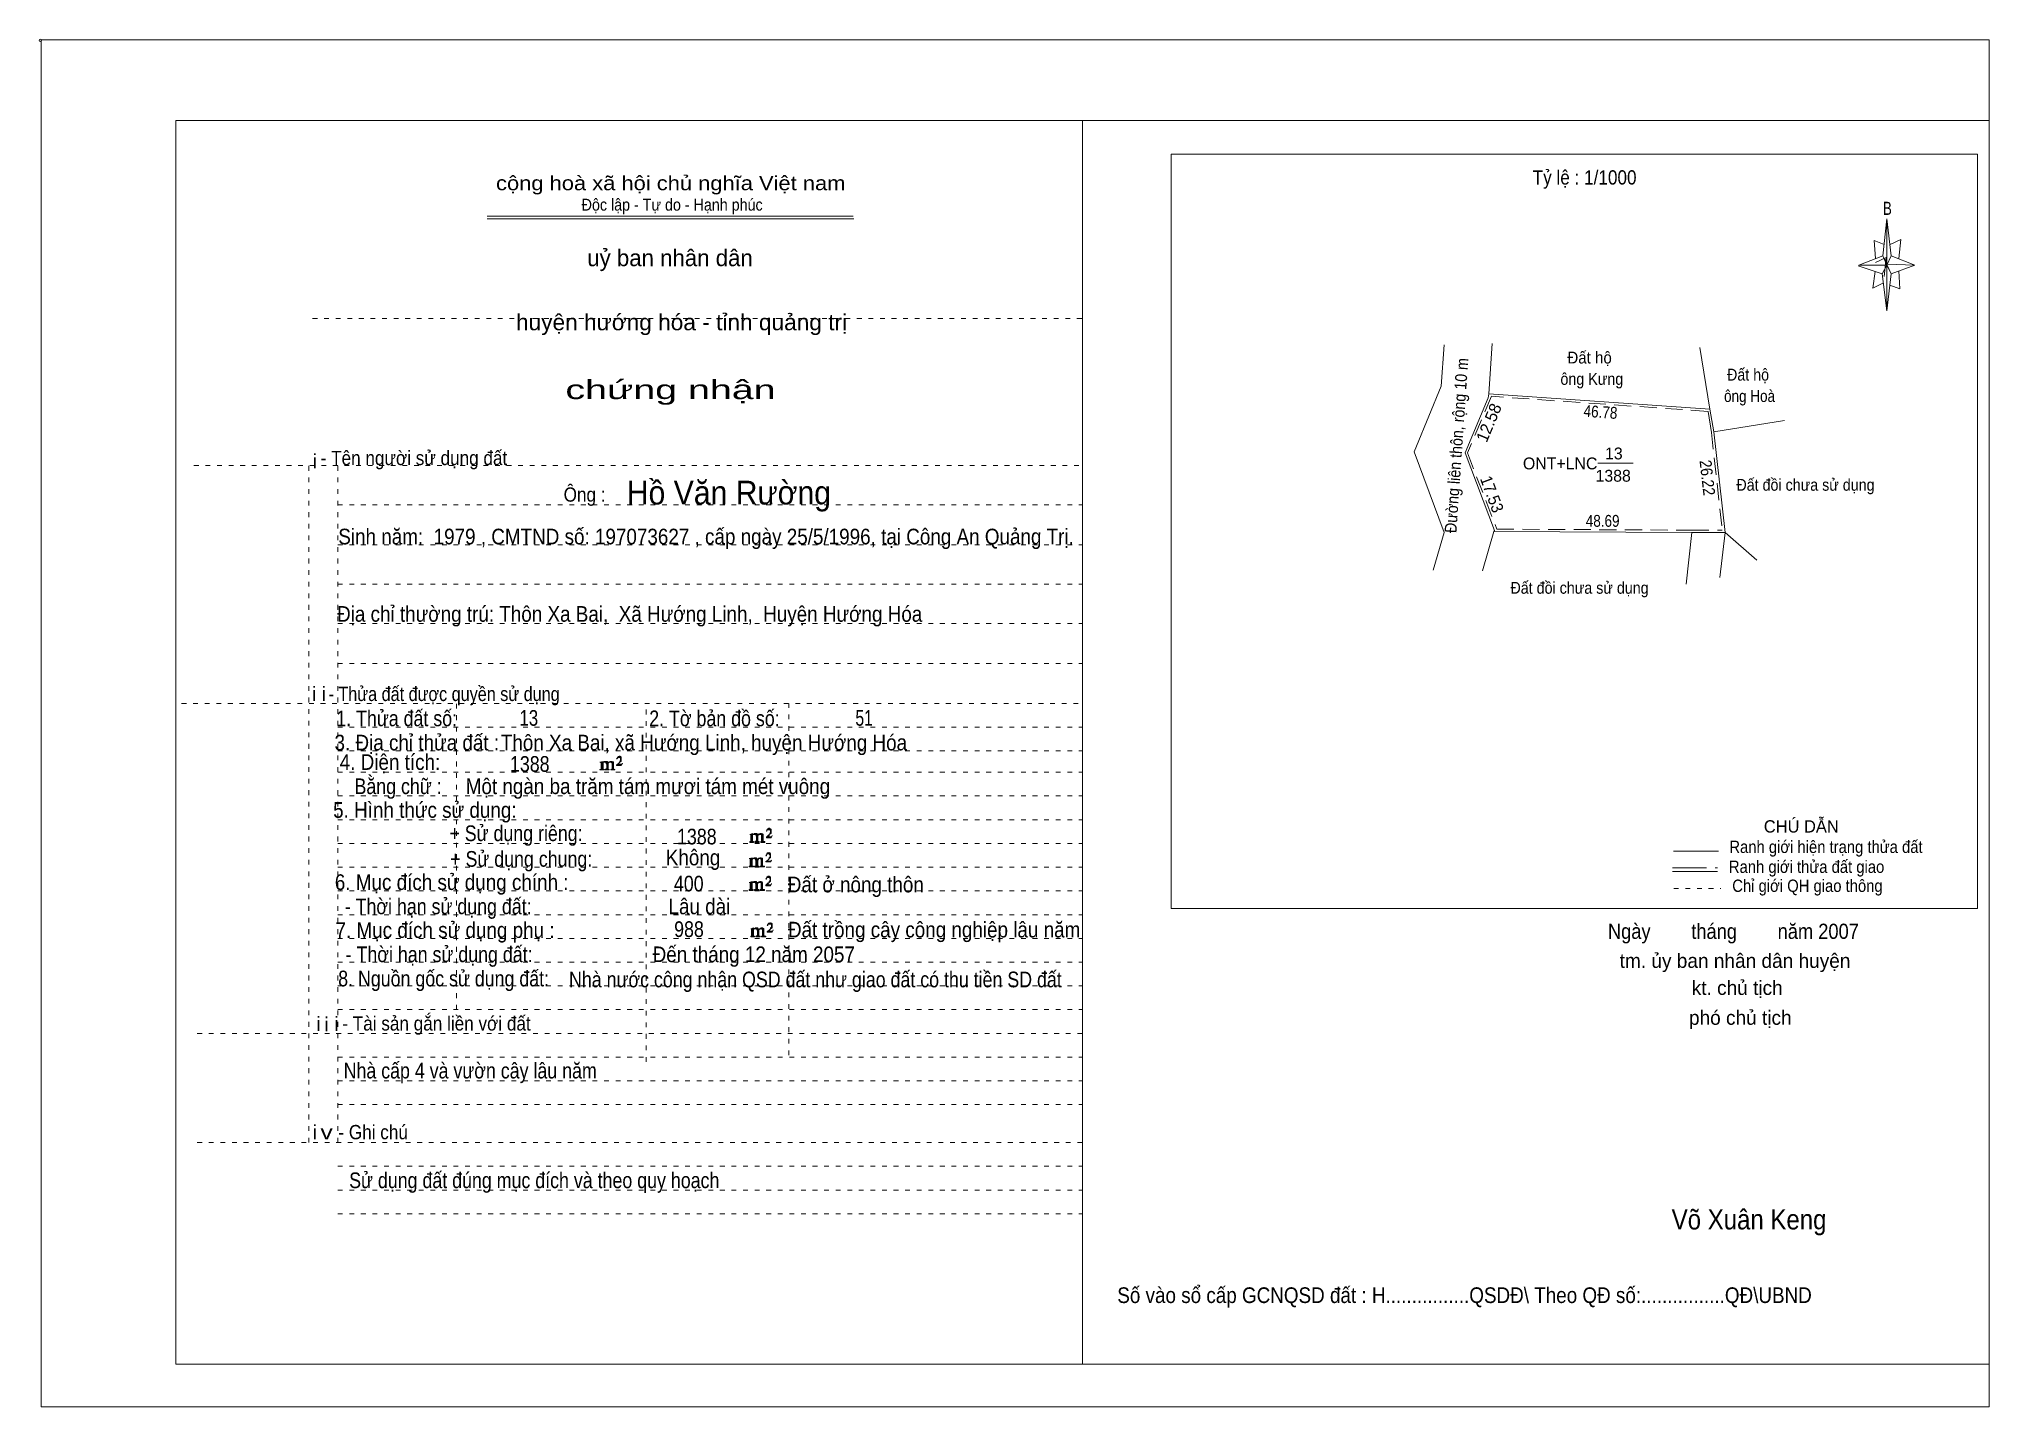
# Model space of a CAD drawing. Header units: centimetres. Extents: x -1.6 to 39.5, y -3.3 to 25.5.
import ezdxf
from ezdxf.enums import TextEntityAlignment as Align

# ---------------------------------------------------------------- set-up
doc = ezdxf.new("R2010")
doc.units = ezdxf.units.CM
doc.header["$LTSCALE"] = 0.12
for name, pattern in [('DOTTED', [1.5, 0.3, -1.2]), ('LONG_DASHED', [7.5, 6, -1.5]), ('MEDIUM_DASHED', [4.5, 3, -1.5])]:
    doc.linetypes.add(name, pattern=pattern)
for name, color, linetype, lineweight in [('1', 7, 'DOTTED', 13), ('10', 7, 'Continuous', 13), ('4', 7, 'Continuous', 13), ('5', 7, 'Continuous', 13), ('50', 7, 'Continuous', 13)]:
    doc.layers.add(name, color=color, linetype=linetype, lineweight=lineweight)

msp = doc.modelspace()

# ---------------------------------------------------------------- hatches: boundary and pattern name
at = {"layer": '50'}
for points in [[(10.27, 10.13), (10.27, 10.12), (10.27, 10.11), (10.25, 10.11), (10.24, 10.11), (10.24, 10.1), (10.33, 10.1), (10.33, 10.11), (10.32, 10.11), (10.31, 10.11), (10.31, 10.12), (10.31, 10.13), (10.31, 10.24), (10.31, 10.25), (10.32, 10.26), (10.34, 10.26), (10.35, 10.26), (10.36, 10.26), (10.37, 10.25), (10.39, 10.22), (10.39, 10.13), (10.37, 10.12), (10.37, 10.11), (10.36, 10.11), (10.35, 10.11), (10.35, 10.1), (10.44, 10.1), (10.44, 10.11), (10.43, 10.11), (10.42, 10.11), (10.42, 10.12), (10.42, 10.13), (10.42, 10.24), (10.44, 10.26), (10.45, 10.26), (10.46, 10.26), (10.49, 10.26), (10.49, 10.25), (10.5, 10.24), (10.5, 10.22), (10.5, 10.13), (10.5, 10.12), (10.49, 10.11), (10.49, 10.11), (10.47, 10.11), (10.47, 10.1), (10.56, 10.1), (10.56, 10.11), (10.55, 10.11), (10.54, 10.11), (10.53, 10.12), (10.53, 10.13), (10.53, 10.2), (10.53, 10.25), (10.53, 10.26), (10.52, 10.27), (10.5, 10.28), (10.47, 10.28), (10.46, 10.28), (10.44, 10.27), (10.41, 10.25), (10.41, 10.26), (10.4, 10.28), (10.39, 10.28), (10.37, 10.28), (10.35, 10.28), (10.34, 10.28), (10.32, 10.26), (10.31, 10.26), (10.31, 10.25), (10.31, 10.25), (10.31, 10.26), (10.31, 10.28), (10.24, 10.26), (10.24, 10.26), (10.25, 10.26), (10.27, 10.25), (10.27, 10.24), (10.27, 10.23)], [(10.69, 10.19), (10.72, 10.24), (10.72, 10.24), (10.71, 10.22), (10.69, 10.22), (10.68, 10.22), (10.63, 10.22), (10.66, 10.26), (10.67, 10.27), (10.69, 10.28), (10.69, 10.3), (10.69, 10.32), (10.69, 10.34), (10.69, 10.35), (10.69, 10.37), (10.68, 10.38), (10.67, 10.38), (10.66, 10.39), (10.65, 10.39), (10.63, 10.38), (10.63, 10.38), (10.62, 10.37), (10.61, 10.35), (10.59, 10.33), (10.61, 10.33), (10.61, 10.35), (10.62, 10.35), (10.63, 10.36), (10.65, 10.36), (10.66, 10.36), (10.67, 10.35), (10.68, 10.35), (10.68, 10.32), (10.68, 10.3), (10.66, 10.28), (10.66, 10.26), (10.65, 10.25), (10.59, 10.2), (10.59, 10.19)], [(13.42, 8.61), (13.42, 8.6), (13.42, 8.59), (13.41, 8.59), (13.4, 8.59), (13.4, 8.57), (13.48, 8.57), (13.48, 8.59), (13.47, 8.59), (13.46, 8.59), (13.46, 8.6), (13.46, 8.61), (13.46, 8.72), (13.46, 8.73), (13.47, 8.74), (13.5, 8.74), (13.51, 8.74), (13.52, 8.74), (13.53, 8.73), (13.54, 8.69), (13.54, 8.61), (13.53, 8.6), (13.53, 8.59), (13.52, 8.59), (13.51, 8.59), (13.51, 8.57), (13.6, 8.57), (13.6, 8.59), (13.58, 8.59), (13.57, 8.59), (13.57, 8.6), (13.57, 8.61), (13.57, 8.72), (13.6, 8.74), (13.61, 8.74), (13.62, 8.74), (13.64, 8.74), (13.64, 8.73), (13.65, 8.72), (13.65, 8.69), (13.65, 8.61), (13.65, 8.6), (13.64, 8.59), (13.64, 8.59), (13.63, 8.59), (13.63, 8.57), (13.72, 8.57), (13.72, 8.59), (13.7, 8.59), (13.69, 8.59), (13.68, 8.6), (13.68, 8.61), (13.68, 8.68), (13.68, 8.73), (13.68, 8.74), (13.67, 8.75), (13.65, 8.76), (13.63, 8.76), (13.62, 8.76), (13.6, 8.75), (13.56, 8.73), (13.56, 8.74), (13.55, 8.76), (13.54, 8.76), (13.53, 8.76), (13.51, 8.76), (13.5, 8.76), (13.47, 8.74), (13.46, 8.74), (13.46, 8.73), (13.46, 8.73), (13.46, 8.74), (13.46, 8.76), (13.4, 8.74), (13.4, 8.74), (13.41, 8.74), (13.42, 8.73), (13.42, 8.72), (13.42, 8.71)], [(13.85, 8.67), (13.87, 8.72), (13.87, 8.72), (13.86, 8.69), (13.85, 8.69), (13.84, 8.69), (13.78, 8.69), (13.82, 8.74), (13.83, 8.75), (13.85, 8.76), (13.85, 8.78), (13.85, 8.79), (13.85, 8.82), (13.85, 8.83), (13.85, 8.85), (13.84, 8.86), (13.83, 8.86), (13.82, 8.87), (13.8, 8.87), (13.78, 8.86), (13.78, 8.86), (13.77, 8.85), (13.76, 8.83), (13.75, 8.81), (13.76, 8.81), (13.76, 8.83), (13.77, 8.83), (13.78, 8.84), (13.8, 8.84), (13.82, 8.84), (13.83, 8.83), (13.84, 8.83), (13.84, 8.79), (13.84, 8.78), (13.82, 8.76), (13.82, 8.74), (13.8, 8.73), (13.75, 8.68), (13.75, 8.67)], [(13.41, 8.09), (13.41, 8.08), (13.41, 8.07), (13.4, 8.07), (13.39, 8.07), (13.39, 8.06), (13.48, 8.06), (13.48, 8.07), (13.47, 8.07), (13.45, 8.07), (13.45, 8.08), (13.45, 8.09), (13.45, 8.2), (13.45, 8.21), (13.47, 8.23), (13.49, 8.23), (13.5, 8.23), (13.51, 8.23), (13.52, 8.21), (13.53, 8.18), (13.53, 8.09), (13.52, 8.08), (13.52, 8.07), (13.51, 8.07), (13.5, 8.07), (13.5, 8.06), (13.59, 8.06), (13.59, 8.07), (13.58, 8.07), (13.57, 8.07), (13.57, 8.08), (13.57, 8.09), (13.57, 8.2), (13.59, 8.23), (13.6, 8.23), (13.61, 8.23), (13.63, 8.23), (13.63, 8.21), (13.64, 8.2), (13.64, 8.18), (13.64, 8.09), (13.64, 8.08), (13.63, 8.07), (13.63, 8.07), (13.62, 8.07), (13.62, 8.06), (13.71, 8.06), (13.71, 8.07), (13.7, 8.07), (13.69, 8.07), (13.67, 8.08), (13.67, 8.09), (13.67, 8.17), (13.67, 8.21), (13.67, 8.23), (13.66, 8.24), (13.64, 8.25), (13.62, 8.25), (13.61, 8.25), (13.59, 8.24), (13.55, 8.21), (13.55, 8.23), (13.54, 8.25), (13.53, 8.25), (13.52, 8.25), (13.5, 8.25), (13.49, 8.25), (13.47, 8.23), (13.45, 8.23), (13.45, 8.21), (13.45, 8.21), (13.45, 8.23), (13.45, 8.25), (13.39, 8.23), (13.39, 8.23), (13.4, 8.23), (13.41, 8.21), (13.41, 8.2), (13.41, 8.19)], [(13.84, 8.16), (13.86, 8.2), (13.86, 8.2), (13.85, 8.18), (13.84, 8.18), (13.83, 8.18), (13.77, 8.18), (13.81, 8.23), (13.82, 8.24), (13.84, 8.25), (13.84, 8.27), (13.84, 8.28), (13.84, 8.3), (13.84, 8.31), (13.84, 8.34), (13.83, 8.35), (13.82, 8.35), (13.81, 8.36), (13.8, 8.36), (13.77, 8.35), (13.77, 8.35), (13.76, 8.34), (13.75, 8.31), (13.74, 8.29), (13.75, 8.29), (13.75, 8.31), (13.76, 8.31), (13.77, 8.33), (13.8, 8.33), (13.81, 8.33), (13.82, 8.31), (13.83, 8.31), (13.83, 8.28), (13.83, 8.27), (13.81, 8.25), (13.81, 8.23), (13.8, 8.21), (13.74, 8.17), (13.74, 8.16)], [(13.84, 7.66), (13.86, 7.71), (13.86, 7.71), (13.85, 7.68), (13.84, 7.68), (13.83, 7.68), (13.77, 7.68), (13.81, 7.73), (13.82, 7.74), (13.84, 7.75), (13.84, 7.77), (13.84, 7.78), (13.84, 7.81), (13.84, 7.82), (13.84, 7.84), (13.83, 7.85), (13.82, 7.85), (13.81, 7.86), (13.79, 7.86), (13.77, 7.85), (13.77, 7.85), (13.76, 7.84), (13.75, 7.82), (13.74, 7.8), (13.75, 7.8), (13.75, 7.82), (13.76, 7.82), (13.77, 7.83), (13.79, 7.83), (13.81, 7.83), (13.82, 7.82), (13.83, 7.82), (13.83, 7.78), (13.83, 7.77), (13.81, 7.75), (13.81, 7.73), (13.79, 7.72), (13.74, 7.67), (13.74, 7.66)], [(13.41, 7.6), (13.41, 7.59), (13.41, 7.58), (13.4, 7.58), (13.39, 7.58), (13.39, 7.56), (13.47, 7.56), (13.47, 7.58), (13.46, 7.58), (13.45, 7.58), (13.45, 7.59), (13.45, 7.6), (13.45, 7.71), (13.45, 7.72), (13.46, 7.73), (13.49, 7.73), (13.5, 7.73), (13.51, 7.73), (13.52, 7.72), (13.53, 7.68), (13.53, 7.6), (13.52, 7.59), (13.52, 7.58), (13.51, 7.58), (13.5, 7.58), (13.5, 7.56), (13.59, 7.56), (13.59, 7.58), (13.57, 7.58), (13.56, 7.58), (13.56, 7.59), (13.56, 7.6), (13.56, 7.71), (13.59, 7.73), (13.6, 7.73), (13.61, 7.73), (13.63, 7.73), (13.63, 7.72), (13.64, 7.71), (13.64, 7.68), (13.64, 7.6), (13.64, 7.59), (13.63, 7.58), (13.63, 7.58), (13.62, 7.58), (13.62, 7.56), (13.71, 7.56), (13.71, 7.58), (13.69, 7.58), (13.68, 7.58), (13.67, 7.59), (13.67, 7.6), (13.67, 7.67), (13.67, 7.72), (13.67, 7.73), (13.66, 7.74), (13.64, 7.75), (13.62, 7.75), (13.61, 7.75), (13.59, 7.74), (13.55, 7.72), (13.55, 7.73), (13.54, 7.75), (13.53, 7.75), (13.52, 7.75), (13.5, 7.75), (13.49, 7.75), (13.46, 7.73), (13.45, 7.73), (13.45, 7.72), (13.45, 7.72), (13.45, 7.73), (13.45, 7.75), (13.39, 7.73), (13.39, 7.73), (13.4, 7.73), (13.41, 7.72), (13.41, 7.71), (13.41, 7.7)], [(13.44, 6.62), (13.44, 6.61), (13.44, 6.6), (13.43, 6.6), (13.42, 6.6), (13.42, 6.58), (13.5, 6.58), (13.5, 6.6), (13.49, 6.6), (13.48, 6.6), (13.48, 6.61), (13.48, 6.62), (13.48, 6.73), (13.48, 6.74), (13.49, 6.75), (13.52, 6.75), (13.53, 6.75), (13.54, 6.75), (13.55, 6.74), (13.56, 6.7), (13.56, 6.62), (13.55, 6.61), (13.55, 6.6), (13.54, 6.6), (13.53, 6.6), (13.53, 6.58), (13.62, 6.58), (13.62, 6.6), (13.6, 6.6), (13.59, 6.6), (13.59, 6.61), (13.59, 6.62), (13.59, 6.73), (13.62, 6.75), (13.63, 6.75), (13.64, 6.75), (13.66, 6.75), (13.66, 6.74), (13.67, 6.73), (13.67, 6.7), (13.67, 6.62), (13.67, 6.61), (13.66, 6.6), (13.66, 6.6), (13.65, 6.6), (13.65, 6.58), (13.74, 6.58), (13.74, 6.6), (13.72, 6.6), (13.71, 6.6), (13.7, 6.61), (13.7, 6.62), (13.7, 6.69), (13.7, 6.74), (13.7, 6.75), (13.69, 6.76), (13.67, 6.77), (13.65, 6.77), (13.64, 6.77), (13.62, 6.76), (13.58, 6.74), (13.58, 6.75), (13.57, 6.77), (13.56, 6.77), (13.55, 6.77), (13.53, 6.77), (13.52, 6.77), (13.49, 6.75), (13.48, 6.75), (13.48, 6.74), (13.48, 6.74), (13.48, 6.75), (13.48, 6.77), (13.42, 6.75), (13.42, 6.75), (13.43, 6.75), (13.44, 6.74), (13.44, 6.73), (13.44, 6.72)], [(13.87, 6.68), (13.89, 6.73), (13.89, 6.73), (13.88, 6.7), (13.87, 6.7), (13.86, 6.7), (13.8, 6.7), (13.84, 6.75), (13.85, 6.76), (13.87, 6.77), (13.87, 6.79), (13.87, 6.8), (13.87, 6.83), (13.87, 6.84), (13.87, 6.86), (13.86, 6.87), (13.85, 6.87), (13.84, 6.88), (13.82, 6.88), (13.8, 6.87), (13.8, 6.87), (13.79, 6.86), (13.78, 6.84), (13.77, 6.82), (13.78, 6.82), (13.78, 6.84), (13.79, 6.84), (13.8, 6.85), (13.82, 6.85), (13.84, 6.85), (13.85, 6.84), (13.86, 6.84), (13.86, 6.8), (13.86, 6.79), (13.84, 6.77), (13.84, 6.75), (13.82, 6.74), (13.77, 6.69), (13.77, 6.68)]]:
    msp.add_hatch(color=256, dxfattribs=at).paths.add_polyline_path(points)

# ---------------------------------------------------------------- linework, layer by layer
at = {"layer": '1', "linetype": 'Continuous'}
for p, q in [((1.31, -2.42), (1.31, 23.78)), ((1.31, 23.78), (39.51, 23.78)), ((20.41, -2.42), (20.41, 23.78)), ((39.51, -2.42), (39.51, 23.78)), ((7.87, 21.76), (15.58, 21.76)), ((7.87, 21.71), (15.59, 21.71)), ((37.26, 20.55), (36.75, 20.72)), ((1.31, -2.42), (39.51, -2.42))]:
    msp.add_line(p, q, dxfattribs=at)
at = {"layer": '1'}
for p, q in [((4.19, 19.61), (20.41, 19.61)), ((1.69, 16.51), (20.41, 16.51)), ((4.11, 2.25), (4.11, 16.51)), ((4.72, 2.25), (4.72, 16.51)), ((4.72, 15.68), (20.41, 15.68)), ((4.72, 14.84), (20.41, 14.84)), ((4.72, 14.01), (20.41, 14.01)), ((4.72, 13.18), (20.41, 13.18)), ((4.72, 12.34), (20.41, 12.34)), ((1.43, 11.5), (20.41, 11.5)), ((7.22, 5.05), (7.22, 11.5)), ((11.22, 3.95), (11.22, 11.5)), ((14.22, 4.09), (14.22, 11.5)), ((4.72, 11), (20.41, 11)), ((4.72, 10.5), (20.41, 10.5)), ((4.72, 10.05), (20.41, 10.05)), ((4.72, 9.55), (20.41, 9.55)), ((4.72, 9.05), (20.41, 9.05)), ((4.72, 8.55), (20.41, 8.55)), ((4.72, 8.05), (20.41, 8.05)), ((4.72, 7.55), (20.41, 7.55)), ((4.72, 7.05), (20.41, 7.05)), ((4.72, 6.55), (20.41, 6.55)), ((4.72, 6.05), (20.41, 6.05)), ((4.72, 5.55), (20.41, 5.55)), ((4.72, 5.05), (20.41, 5.05)), ((1.76, 4.55), (20.41, 4.55)), ((4.72, 4.05), (20.41, 4.05)), ((4.72, 3.55), (20.41, 3.55)), ((4.72, 3.05), (20.41, 3.05)), ((1.76, 2.25), (20.41, 2.25)), ((4.72, 1.75), (20.41, 1.75)), ((4.72, 1.25), (20.41, 1.25)), ((4.72, 0.75), (20.41, 0.75))]:
    msp.add_line(p, q, dxfattribs=at)
at = {"layer": '1', "linetype": 'Continuous'}
msp.add_lwpolyline([(-1.53, -3.32), (39.51, -3.32), (39.51, 25.48), (-1.53, 25.48)], close=True, dxfattribs=at)
msp.add_lwpolyline([(37.27, 20.35), (37.06, 20.25), (37.11, 20.6)], dxfattribs=at)
at = {"layer": '10'}
for p, q in [((29.04, 19.08), (28.97, 18.02)), ((33.59, 17.65), (33.66, 17.21)), ((27.45, 16.92), (27.4, 16.8)), ((31.27, 16.56), (32.01, 16.56)), ((29.08, 15.12), (28.84, 14.29)), ((29.08, 15.12), (29.09, 15.14)), ((29.08, 15.12), (33.25, 15.1)), ((33.13, 14.01), (33.25, 15.1)), ((33.25, 15.1), (33.95, 15.1)), ((33.84, 14.15), (33.95, 15.1))]:
    msp.add_line(p, q, dxfattribs=at)
at = {"layer": '10', "linetype": 'MEDIUM_DASHED'}
for p, q in [((33.59, 17.65), (29.03, 17.97)), ((33.66, 17.21), (33.89, 15.15))]:
    msp.add_line(p, q, dxfattribs=at)
at = {"layer": '10'}
for points in [[(27.45, 16.92), (27.97, 18.18), (28.03, 19.05)], [(33.42, 19), (33.63, 17.7), (28.97, 18.02)], [(28.97, 18.02), (28.96, 17.94), (28.47, 16.78), (29.09, 15.14)], [(33.63, 17.7), (33.71, 17.22), (35.2, 17.46)], [(33.71, 17.22), (33.95, 15.1), (34.62, 14.52)], [(27.8, 14.31), (28.03, 15.1), (27.4, 16.8)]]:
    msp.add_lwpolyline(points, dxfattribs=at)
at = {"layer": '10', "linetype": 'MEDIUM_DASHED'}
for points in [[(29.03, 17.97), (28.52, 16.78), (29.14, 15.17)], [(29.14, 15.17), (33.25, 15.15), (33.89, 15.15)]]:
    msp.add_lwpolyline(points, dxfattribs=at)
at = {"layer": '4'}
for p, q in [((32.86, 8.39), (33.81, 8.39)), ((32.84, 7.96), (33.79, 7.96))]:
    msp.add_line(p, q, dxfattribs=at)
at = {"layer": '4', "linetype": 'LONG_DASHED'}
msp.add_line((32.84, 8.04), (33.79, 8.04), dxfattribs=at)
at = {"layer": '4', "linetype": 'DOTTED'}
msp.add_line((32.87, 7.6), (33.86, 7.6), dxfattribs=at)
at = {"layer": '4'}
msp.add_lwpolyline([(22.28, 23.07), (39.27, 23.07), (39.27, 7.18), (22.28, 7.18)], close=True, dxfattribs=at)
msp.add_circle((-1.55, 25.47), 0.025, dxfattribs=at)
at = {"layer": '5'}
for p, q in [((37.27, 20.93), (37.36, 21.71)), ((37.45, 20.55), (37.36, 19.77)), ((37.45, 20.93), (37.95, 20.73)), ((37.61, 20.61), (37.63, 20.23)), ((37.63, 20.23), (37.42, 20.31))]:
    msp.add_line(p, q, dxfattribs=at)
for points in [[(37.36, 21.71), (37.45, 20.93), (37.36, 20.73)], [(37.36, 20.73), (36.77, 20.73), (37.27, 20.93), (37.45, 20.55), (37.95, 20.73), (37.36, 20.75)], [(37.36, 20.73), (37.36, 19.77), (37.26, 20.55)]]:
    msp.add_lwpolyline(points, close=True, dxfattribs=at)
for points in [[(37.3, 21.17), (37.09, 21.25), (37.12, 20.87)], [(37.43, 21.17), (37.65, 21.27), (37.61, 20.87)], [(37.36, 20.73), (37.27, 20.93), (36.77, 20.73)], [(37.12, 20.79), (37.34, 20.89), (37.3, 20.49)], [(37.36, 20.73), (37.45, 20.55), (37.95, 20.73)]]:
    msp.add_lwpolyline(points, dxfattribs=at)
at = {"layer": '50'}
for points in [[(10.27, 10.13), (10.27, 10.12), (10.27, 10.11), (10.25, 10.11), (10.24, 10.11), (10.24, 10.1), (10.33, 10.1), (10.33, 10.11), (10.32, 10.11), (10.31, 10.11), (10.31, 10.12), (10.31, 10.13), (10.31, 10.24), (10.31, 10.25), (10.32, 10.26), (10.34, 10.26), (10.35, 10.26), (10.36, 10.26), (10.37, 10.25), (10.39, 10.22), (10.39, 10.13), (10.37, 10.12), (10.37, 10.11), (10.36, 10.11), (10.35, 10.11), (10.35, 10.1), (10.44, 10.1), (10.44, 10.11), (10.43, 10.11), (10.42, 10.11), (10.42, 10.12), (10.42, 10.13), (10.42, 10.24), (10.44, 10.26), (10.45, 10.26), (10.46, 10.26), (10.49, 10.26), (10.49, 10.25), (10.5, 10.24), (10.5, 10.22), (10.5, 10.13), (10.5, 10.12), (10.49, 10.11), (10.49, 10.11), (10.47, 10.11), (10.47, 10.1), (10.56, 10.1), (10.56, 10.11), (10.55, 10.11), (10.54, 10.11), (10.53, 10.12), (10.53, 10.13), (10.53, 10.2), (10.53, 10.25), (10.53, 10.26), (10.52, 10.27), (10.5, 10.28), (10.47, 10.28), (10.46, 10.28), (10.44, 10.27), (10.41, 10.25), (10.41, 10.26), (10.4, 10.28), (10.39, 10.28), (10.37, 10.28), (10.35, 10.28), (10.34, 10.28), (10.32, 10.26), (10.31, 10.26), (10.31, 10.25), (10.31, 10.25), (10.31, 10.26), (10.31, 10.28), (10.24, 10.26), (10.24, 10.26), (10.25, 10.26), (10.27, 10.25), (10.27, 10.24), (10.27, 10.23)], [(10.69, 10.19), (10.72, 10.24), (10.72, 10.24), (10.71, 10.22), (10.69, 10.22), (10.68, 10.22), (10.63, 10.22), (10.66, 10.26), (10.67, 10.27), (10.69, 10.28), (10.69, 10.3), (10.69, 10.32), (10.69, 10.34), (10.69, 10.35), (10.69, 10.37), (10.68, 10.38), (10.67, 10.38), (10.66, 10.39), (10.65, 10.39), (10.63, 10.38), (10.63, 10.38), (10.62, 10.37), (10.61, 10.35), (10.59, 10.33), (10.61, 10.33), (10.61, 10.35), (10.62, 10.35), (10.63, 10.36), (10.65, 10.36), (10.66, 10.36), (10.67, 10.35), (10.68, 10.35), (10.68, 10.32), (10.68, 10.3), (10.66, 10.28), (10.66, 10.26), (10.65, 10.25), (10.59, 10.2), (10.59, 10.19)], [(13.42, 8.61), (13.42, 8.6), (13.42, 8.59), (13.41, 8.59), (13.4, 8.59), (13.4, 8.57), (13.48, 8.57), (13.48, 8.59), (13.47, 8.59), (13.46, 8.59), (13.46, 8.6), (13.46, 8.61), (13.46, 8.72), (13.46, 8.73), (13.47, 8.74), (13.5, 8.74), (13.51, 8.74), (13.52, 8.74), (13.53, 8.73), (13.54, 8.69), (13.54, 8.61), (13.53, 8.6), (13.53, 8.59), (13.52, 8.59), (13.51, 8.59), (13.51, 8.57), (13.6, 8.57), (13.6, 8.59), (13.58, 8.59), (13.57, 8.59), (13.57, 8.6), (13.57, 8.61), (13.57, 8.72), (13.6, 8.74), (13.61, 8.74), (13.62, 8.74), (13.64, 8.74), (13.64, 8.73), (13.65, 8.72), (13.65, 8.69), (13.65, 8.61), (13.65, 8.6), (13.64, 8.59), (13.64, 8.59), (13.63, 8.59), (13.63, 8.57), (13.72, 8.57), (13.72, 8.59), (13.7, 8.59), (13.69, 8.59), (13.68, 8.6), (13.68, 8.61), (13.68, 8.68), (13.68, 8.73), (13.68, 8.74), (13.67, 8.75), (13.65, 8.76), (13.63, 8.76), (13.62, 8.76), (13.6, 8.75), (13.56, 8.73), (13.56, 8.74), (13.55, 8.76), (13.54, 8.76), (13.53, 8.76), (13.51, 8.76), (13.5, 8.76), (13.47, 8.74), (13.46, 8.74), (13.46, 8.73), (13.46, 8.73), (13.46, 8.74), (13.46, 8.76), (13.4, 8.74), (13.4, 8.74), (13.41, 8.74), (13.42, 8.73), (13.42, 8.72), (13.42, 8.71)], [(13.85, 8.67), (13.87, 8.72), (13.87, 8.72), (13.86, 8.69), (13.85, 8.69), (13.84, 8.69), (13.78, 8.69), (13.82, 8.74), (13.83, 8.75), (13.85, 8.76), (13.85, 8.78), (13.85, 8.79), (13.85, 8.82), (13.85, 8.83), (13.85, 8.85), (13.84, 8.86), (13.83, 8.86), (13.82, 8.87), (13.8, 8.87), (13.78, 8.86), (13.78, 8.86), (13.77, 8.85), (13.76, 8.83), (13.75, 8.81), (13.76, 8.81), (13.76, 8.83), (13.77, 8.83), (13.78, 8.84), (13.8, 8.84), (13.82, 8.84), (13.83, 8.83), (13.84, 8.83), (13.84, 8.79), (13.84, 8.78), (13.82, 8.76), (13.82, 8.74), (13.8, 8.73), (13.75, 8.68), (13.75, 8.67)], [(13.41, 8.09), (13.41, 8.08), (13.41, 8.07), (13.4, 8.07), (13.39, 8.07), (13.39, 8.06), (13.48, 8.06), (13.48, 8.07), (13.47, 8.07), (13.45, 8.07), (13.45, 8.08), (13.45, 8.09), (13.45, 8.2), (13.45, 8.21), (13.47, 8.23), (13.49, 8.23), (13.5, 8.23), (13.51, 8.23), (13.52, 8.21), (13.53, 8.18), (13.53, 8.09), (13.52, 8.08), (13.52, 8.07), (13.51, 8.07), (13.5, 8.07), (13.5, 8.06), (13.59, 8.06), (13.59, 8.07), (13.58, 8.07), (13.57, 8.07), (13.57, 8.08), (13.57, 8.09), (13.57, 8.2), (13.59, 8.23), (13.6, 8.23), (13.61, 8.23), (13.63, 8.23), (13.63, 8.21), (13.64, 8.2), (13.64, 8.18), (13.64, 8.09), (13.64, 8.08), (13.63, 8.07), (13.63, 8.07), (13.62, 8.07), (13.62, 8.06), (13.71, 8.06), (13.71, 8.07), (13.7, 8.07), (13.69, 8.07), (13.67, 8.08), (13.67, 8.09), (13.67, 8.17), (13.67, 8.21), (13.67, 8.23), (13.66, 8.24), (13.64, 8.25), (13.62, 8.25), (13.61, 8.25), (13.59, 8.24), (13.55, 8.21), (13.55, 8.23), (13.54, 8.25), (13.53, 8.25), (13.52, 8.25), (13.5, 8.25), (13.49, 8.25), (13.47, 8.23), (13.45, 8.23), (13.45, 8.21), (13.45, 8.21), (13.45, 8.23), (13.45, 8.25), (13.39, 8.23), (13.39, 8.23), (13.4, 8.23), (13.41, 8.21), (13.41, 8.2), (13.41, 8.19)], [(13.84, 8.16), (13.86, 8.2), (13.86, 8.2), (13.85, 8.18), (13.84, 8.18), (13.83, 8.18), (13.77, 8.18), (13.81, 8.23), (13.82, 8.24), (13.84, 8.25), (13.84, 8.27), (13.84, 8.28), (13.84, 8.3), (13.84, 8.31), (13.84, 8.34), (13.83, 8.35), (13.82, 8.35), (13.81, 8.36), (13.8, 8.36), (13.77, 8.35), (13.77, 8.35), (13.76, 8.34), (13.75, 8.31), (13.74, 8.29), (13.75, 8.29), (13.75, 8.31), (13.76, 8.31), (13.77, 8.33), (13.8, 8.33), (13.81, 8.33), (13.82, 8.31), (13.83, 8.31), (13.83, 8.28), (13.83, 8.27), (13.81, 8.25), (13.81, 8.23), (13.8, 8.21), (13.74, 8.17), (13.74, 8.16)], [(13.84, 7.66), (13.86, 7.71), (13.86, 7.71), (13.85, 7.68), (13.84, 7.68), (13.83, 7.68), (13.77, 7.68), (13.81, 7.73), (13.82, 7.74), (13.84, 7.75), (13.84, 7.77), (13.84, 7.78), (13.84, 7.81), (13.84, 7.82), (13.84, 7.84), (13.83, 7.85), (13.82, 7.85), (13.81, 7.86), (13.79, 7.86), (13.77, 7.85), (13.77, 7.85), (13.76, 7.84), (13.75, 7.82), (13.74, 7.8), (13.75, 7.8), (13.75, 7.82), (13.76, 7.82), (13.77, 7.83), (13.79, 7.83), (13.81, 7.83), (13.82, 7.82), (13.83, 7.82), (13.83, 7.78), (13.83, 7.77), (13.81, 7.75), (13.81, 7.73), (13.79, 7.72), (13.74, 7.67), (13.74, 7.66)], [(13.41, 7.6), (13.41, 7.59), (13.41, 7.58), (13.4, 7.58), (13.39, 7.58), (13.39, 7.56), (13.47, 7.56), (13.47, 7.58), (13.46, 7.58), (13.45, 7.58), (13.45, 7.59), (13.45, 7.6), (13.45, 7.71), (13.45, 7.72), (13.46, 7.73), (13.49, 7.73), (13.5, 7.73), (13.51, 7.73), (13.52, 7.72), (13.53, 7.68), (13.53, 7.6), (13.52, 7.59), (13.52, 7.58), (13.51, 7.58), (13.5, 7.58), (13.5, 7.56), (13.59, 7.56), (13.59, 7.58), (13.57, 7.58), (13.56, 7.58), (13.56, 7.59), (13.56, 7.6), (13.56, 7.71), (13.59, 7.73), (13.6, 7.73), (13.61, 7.73), (13.63, 7.73), (13.63, 7.72), (13.64, 7.71), (13.64, 7.68), (13.64, 7.6), (13.64, 7.59), (13.63, 7.58), (13.63, 7.58), (13.62, 7.58), (13.62, 7.56), (13.71, 7.56), (13.71, 7.58), (13.69, 7.58), (13.68, 7.58), (13.67, 7.59), (13.67, 7.6), (13.67, 7.67), (13.67, 7.72), (13.67, 7.73), (13.66, 7.74), (13.64, 7.75), (13.62, 7.75), (13.61, 7.75), (13.59, 7.74), (13.55, 7.72), (13.55, 7.73), (13.54, 7.75), (13.53, 7.75), (13.52, 7.75), (13.5, 7.75), (13.49, 7.75), (13.46, 7.73), (13.45, 7.73), (13.45, 7.72), (13.45, 7.72), (13.45, 7.73), (13.45, 7.75), (13.39, 7.73), (13.39, 7.73), (13.4, 7.73), (13.41, 7.72), (13.41, 7.71), (13.41, 7.7)], [(13.44, 6.62), (13.44, 6.61), (13.44, 6.6), (13.43, 6.6), (13.42, 6.6), (13.42, 6.58), (13.5, 6.58), (13.5, 6.6), (13.49, 6.6), (13.48, 6.6), (13.48, 6.61), (13.48, 6.62), (13.48, 6.73), (13.48, 6.74), (13.49, 6.75), (13.52, 6.75), (13.53, 6.75), (13.54, 6.75), (13.55, 6.74), (13.56, 6.7), (13.56, 6.62), (13.55, 6.61), (13.55, 6.6), (13.54, 6.6), (13.53, 6.6), (13.53, 6.58), (13.62, 6.58), (13.62, 6.6), (13.6, 6.6), (13.59, 6.6), (13.59, 6.61), (13.59, 6.62), (13.59, 6.73), (13.62, 6.75), (13.63, 6.75), (13.64, 6.75), (13.66, 6.75), (13.66, 6.74), (13.67, 6.73), (13.67, 6.7), (13.67, 6.62), (13.67, 6.61), (13.66, 6.6), (13.66, 6.6), (13.65, 6.6), (13.65, 6.58), (13.74, 6.58), (13.74, 6.6), (13.72, 6.6), (13.71, 6.6), (13.7, 6.61), (13.7, 6.62), (13.7, 6.69), (13.7, 6.74), (13.7, 6.75), (13.69, 6.76), (13.67, 6.77), (13.65, 6.77), (13.64, 6.77), (13.62, 6.76), (13.58, 6.74), (13.58, 6.75), (13.57, 6.77), (13.56, 6.77), (13.55, 6.77), (13.53, 6.77), (13.52, 6.77), (13.49, 6.75), (13.48, 6.75), (13.48, 6.74), (13.48, 6.74), (13.48, 6.75), (13.48, 6.77), (13.42, 6.75), (13.42, 6.75), (13.43, 6.75), (13.44, 6.74), (13.44, 6.73), (13.44, 6.72)], [(13.87, 6.68), (13.89, 6.73), (13.89, 6.73), (13.88, 6.7), (13.87, 6.7), (13.86, 6.7), (13.8, 6.7), (13.84, 6.75), (13.85, 6.76), (13.87, 6.77), (13.87, 6.79), (13.87, 6.8), (13.87, 6.83), (13.87, 6.84), (13.87, 6.86), (13.86, 6.87), (13.85, 6.87), (13.84, 6.88), (13.82, 6.88), (13.8, 6.87), (13.8, 6.87), (13.79, 6.86), (13.78, 6.84), (13.77, 6.82), (13.78, 6.82), (13.78, 6.84), (13.79, 6.84), (13.8, 6.85), (13.82, 6.85), (13.84, 6.85), (13.85, 6.84), (13.86, 6.84), (13.86, 6.8), (13.86, 6.79), (13.84, 6.77), (13.84, 6.75), (13.82, 6.74), (13.77, 6.69), (13.77, 6.68)]]:
    msp.add_lwpolyline(points, close=True, dxfattribs=at)

# ---------------------------------------------------------------- texts
at = {"layer": '1'}
for s, height, width, p in [('cộng hoà xã hội chủ nghĩa Việt nam', 0.3, 1.15, (11.735, 22.31)), ('Độc lập - Tự do - Hạnh phúc', 0.25, 0.9, (11.765, 21.88)), ('chứng nhận', 0.4, 1.55, (11.73, 17.91)), ('- Tên người sử dụng đất', 0.3, 0.9, (6.325, 16.52)), ('- Thửa đất được quyền sử dụng', 0.3, 0.85, (6.96, 11.55)), ('- Tài sản gắn liền với đất ', 0.3, 0.9, (6.85, 4.61)), ('v', 0.3, 1.3, (4.485, 2.32)), ('- Ghi chú', 0.3, 0.9, (5.465, 2.32))]:
    msp.add_text(s, height=height, dxfattribs=dict(at, width=width)).set_placement(p, align=Align.CENTER)
for s, height, p in [('uỷ ban nhân dân', 0.35, (11.72, 20.71)), ('i', 0.3, (4.235, 16.45)), ('i', 0.3, (4.225, 11.55)), ('i', 0.3, (4.425, 11.55)), ('i', 0.3, (4.315, 4.6)), ('i', 0.3, (4.485, 4.59)), ('i', 0.3, (4.695, 4.6)), ('i', 0.3, (4.235, 2.32))]:
    msp.add_text(s, height=height, dxfattribs=at).set_placement(p, align=Align.CENTER)
at = {"layer": '10'}
for s, height, width, p in [('Tỷ lệ : 1/1000', 0.3, 0.9, (30.99, 22.43)), ('Đất hộ', 0.25, 0.95, (31.095, 18.66)), ('Đất hộ ', 0.25, 0.9, (34.475, 18.3)), (' ông Kưng', 0.25, 0.9, (31.1, 18.21)), ('ông Hoà', 0.25, 0.85, (34.465, 17.85)), ('Hồ Văn Rường', 0.5, 0.95, (12.96, 15.69)), ('Đất đồi chưa sử dụng ', 0.25, 0.9, (35.685, 15.98)), ('48.69', 0.25, 0.85, (31.37, 15.22)), ('Đất đồi chưa sử dụng ', 0.25, 0.9, (30.925, 13.81)), ('Võ Xuân Keng', 0.42, 0.9, (34.455, 0.42))]:
    msp.add_text(s, height=height, dxfattribs=dict(at, width=width)).set_placement(p, align=Align.CENTER)
for s, rotation, width, p in [('Đường liên thôn, rộng 10 m ', 86.055, 0.9, (28.417, 16.966)), ('46.78', 356.126, 0.85, (31.317, 17.515)), ('26.22', 276.549, 0.9, (33.453, 16.239)), ('17.53', 290.502, 0.95, (28.921, 15.864))]:
    msp.add_text(s, height=0.25, rotation=rotation, dxfattribs=dict(at, width=width)).set_placement(p, align=Align.CENTER)
msp.add_text('12.58', height=0.25, rotation=67.184, dxfattribs=at).set_placement((29.088, 17.366), align=Align.CENTER)
for s, p in [('13', (31.42, 16.64)), ('1388', (31.22, 16.17))]:
    msp.add_text(s, height=0.25, dxfattribs=at).set_placement(p)
msp.add_text('ONT+LNC', height=0.25, dxfattribs=at).set_placement((31.26, 16.43), align=Align.RIGHT)
at = {"layer": '4'}
msp.add_text('CHÚ DẪN', height=0.2591, dxfattribs=at).set_placement((35.555, 8.78), align=Align.CENTER)
at = {"layer": '4', "width": 0.9}
for s, p in [('Ranh giới hiện trạng thửa đất', (36.075, 8.35)), ('Ranh giới thửa đất giao ', (35.71, 7.93)), ('Chỉ giới QH giao thông', (35.685, 7.53))]:
    msp.add_text(s, height=0.2591, dxfattribs=at).set_placement(p, align=Align.CENTER)
at = {"layer": '5', "width": 0.75}
msp.add_text('B', height=0.276, dxfattribs=at).set_placement((37.37, 21.79), align=Align.CENTER)
at = {"layer": '50'}
for s, height, width, p in [('  huyện hướng hóa - tỉnh quảng trị', 0.34, 1.05, (11.83, 19.36)), ('Ông :', 0.3, 0.9, (9.92, 15.75)), ('Sinh năm:  1979 , CMTND số: 197073627 , cấp ngày 25/5/1996, tại Công An Quảng Trị.', 0.33, 0.9, (12.48, 14.85)), ('Địa chỉ thường trú: Thôn Xa Bai,  Xã Hướng Linh,  Huyện Hướng Hóa', 0.33, 0.9, (10.87, 13.22)), ('1. Thửa đất số:  ', 0.33, 0.85, (6.065, 11.02)), ('13', 0.33, 0.8, (8.745, 11.03)), ('2. Tờ bản đồ số:  ', 0.33, 0.85, (12.76, 11.02)), ('51', 0.33, 0.75, (15.81, 11.03)), ('3. Địa chỉ thửa đất : ', 0.33, 0.9, (6.44, 10.51)), ('Thôn Xa Bai, xã Hướng Linh, huyện Hướng Hóa', 0.33, 0.9, (12.435, 10.51)), ('4. Diện tích: ', 0.33, 0.9, (5.875, 10.1)), ('1388', 0.33, 0.85, (8.765, 10.06)), ('Bằng chữ :', 0.33, 0.85, (5.99, 9.59)), ('Một ngàn ba trăm tám mươi tám mét vuông', 0.33, 0.9, (11.255, 9.59)), ('5. Hình thức sử dụng:', 0.33, 0.9, (6.555, 9.09)), ('+ Sử dụng riêng:', 0.33, 0.85, (8.475, 8.6)), ('1388', 0.33, 0.85, (12.285, 8.53)), ('+ Sử dụng chung:', 0.33, 0.85, (8.585, 8.06)), ('Không', 0.33, 0.9, (12.205, 8.09)), ('6. Mục đích sử dụng chính :', 0.33, 0.9, (7.12, 7.57)), ('400', 0.33, 0.85, (12.115, 7.54)), ('Đất ở nông thôn', 0.33, 0.9, (15.635, 7.52)), ('- Thời hạn sử dụng đất:', 0.33, 0.85, (6.835, 7.06)), ('Lâu dài', 0.33, 0.9, (12.34, 7.06)), ('7. Mục đích sử dụng phụ :', 0.33, 0.9, (6.98, 6.56)), ('988', 0.33, 0.85, (12.12, 6.58)), ('Đất trồng cây công nghiệp lâu năm', 0.33, 0.9, (17.285, 6.57)), ('Ngày        tháng        năm 2007', 0.32, 0.9, (34.125, 6.54)), ('- Thời hạn sử dụng đất:', 0.33, 0.85, (6.855, 6.05)), ('Đến tháng 12 năm 2057', 0.33, 0.9, (13.485, 6.05)), ('8. Nguồn gốc sử dụng đất:', 0.33, 0.85, (6.95, 5.54)), ('Nhà nước công nhận QSD đất như giao đất có thu tiền SD đất ', 0.33, 0.85, (14.835, 5.52)), ('Nhà cấp 4 và vườn cây lâu năm', 0.33, 0.85, (7.51, 3.6)), ('Sử dụng đất đúng mục đích và theo quy hoạch', 0.33, 0.85, (8.86, 1.29)), ('Số vào sổ cấp GCNQSD đất : H................QSDĐ\\ Theo QĐ số:................QĐ\\UBND', 0.33, 0.9, (28.46, -1.13))]:
    msp.add_text(s, height=height, dxfattribs=dict(at, width=width)).set_placement(p, align=Align.CENTER)
for s, p in [('tm. ủy ban nhân dân huyện ', (34.215, 5.93)), ('kt. chủ tịch', (34.205, 5.36)), ('phó chủ tịch', (34.27, 4.73))]:
    msp.add_text(s, height=0.3, dxfattribs=at).set_placement(p, align=Align.CENTER)

doc.saveas('drawing.dxf')
